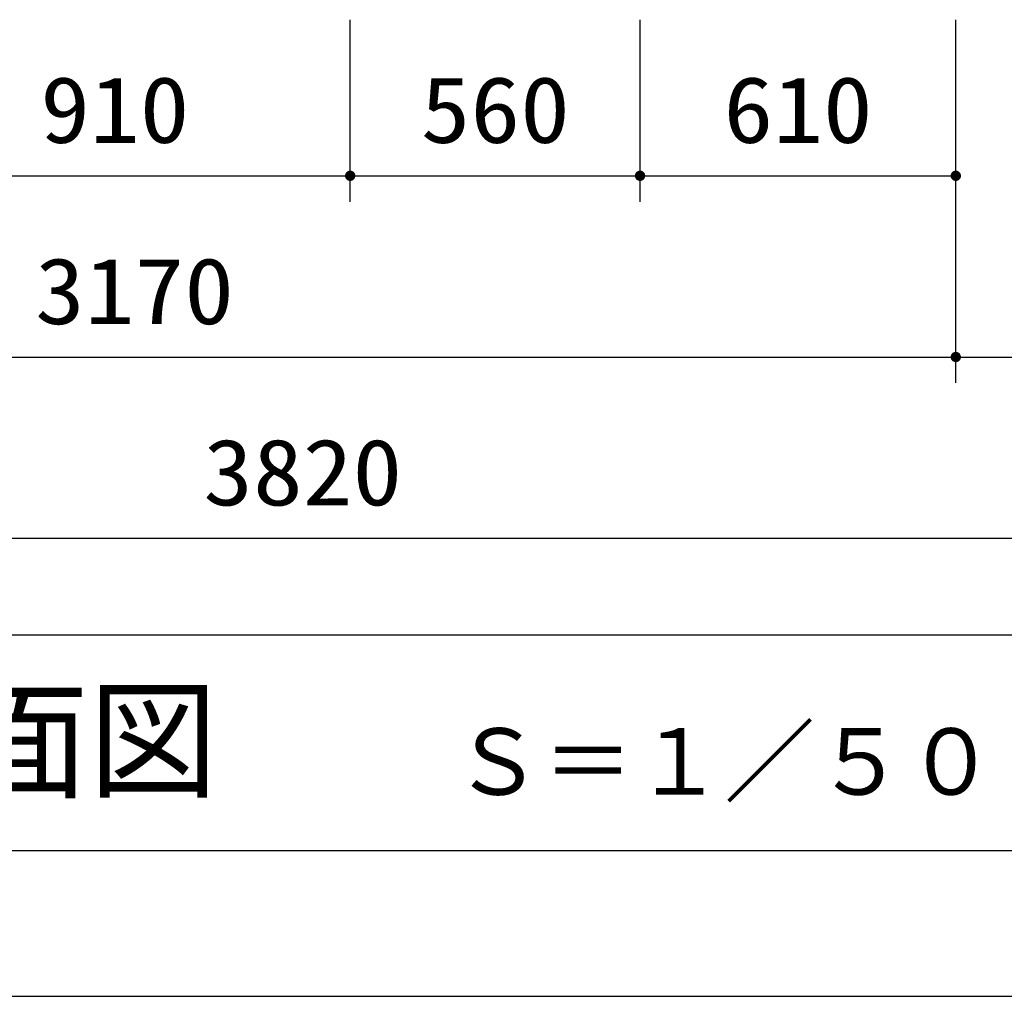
# Model space of a CAD drawing. Units: millimetres, scale not verified. Extents: x -14850 to 14850, y -10500 to 10500.
# Drawn here: x -8898 to -6995, y -8415 to -6529 of the extents above; entities that cross this region are included whole.
import ezdxf
from ezdxf.enums import TextEntityAlignment as Align

# ---------------------------------------------------------------- set-up
doc = ezdxf.new("R2010")
doc.units = ezdxf.units.MM
doc.header["$LTSCALE"] = 50
for name, color, linetype, lineweight in [('0-5_水管', 3, 'Continuous', 25), ('0-6_製作', 5, 'Continuous', 25), ('0-9_Axis_waku', 7, 'Continuous', 25)]:
    doc.layers.add(name, color=color, linetype=linetype, lineweight=lineweight)
doc.styles.add('ＭＳ ゴシック', font='')
doc.styles.get('ＭＳ ゴシック').set_extended_font_data('MS Gothic')

msp = doc.modelspace()

# ---------------------------------------------------------------- linework, layer by layer
at = {"layer": '0-5_水管'}
msp.add_line((-10168.07, -7716.77), (-6834.73, -7716.77), dxfattribs=at)
msp.add_lwpolyline([(-10168.07, -7716.77), (-10168.07, -8133.43), (-6834.73, -8133.43)], dxfattribs=at)
at = {"layer": '0-6_製作', "color": 2}
for p, q in [((-8259.06, -6880.63), (-8259.06, -6529.23)), ((-7699.06, -6880.63), (-7699.06, -6529.23)), ((-7089.06, -7230.63), (-7089.06, -6529.23)), ((-9169.06, -6830.63), (-8259.06, -6830.63)), ((-8259.06, -6830.63), (-7699.06, -6830.63)), ((-7699.06, -6830.63), (-7089.06, -6830.63)), ((-10259.06, -7180.63), (-7089.06, -7180.63)), ((-7089.06, -7180.63), (-6439.06, -7180.63)), ((-10259.06, -7530.63), (-6439.06, -7530.63))]:
    msp.add_line(p, q, dxfattribs=at)
at = {"layer": '0-6_製作'}
for points in [[(-8268.88, -6828.76), (-8259.06, -6830.63), (-8269.04, -6830.01)], [(-8268.57, -6827.54), (-8259.06, -6830.63), (-8268.88, -6828.76)], [(-8268.11, -6826.38), (-8259.06, -6830.63), (-8268.57, -6827.54)], [(-8267.5, -6825.28), (-8259.06, -6830.63), (-8268.11, -6826.38)], [(-8266.77, -6824.26), (-8259.06, -6830.63), (-8267.5, -6825.28)], [(-8265.91, -6823.34), (-8259.06, -6830.63), (-8266.77, -6824.26)], [(-8264.94, -6822.54), (-8259.06, -6830.63), (-8265.91, -6823.34)], [(-8264.94, -6822.54), (-8259.06, -6820.63), (-8259.06, -6830.63)], [(-8263.88, -6821.87), (-8259.06, -6820.63), (-8264.94, -6822.54)], [(-8262.74, -6821.34), (-8259.06, -6820.63), (-8263.88, -6821.87)], [(-8261.55, -6820.95), (-8259.06, -6820.63), (-8262.74, -6821.34)], [(-8260.31, -6820.71), (-8259.06, -6820.63), (-8261.55, -6820.95)], [(-8259.06, -6820.63), (-8249.06, -6830.63), (-8259.06, -6830.63)], [(-8258.43, -6820.65), (-8249.06, -6830.63), (-8259.06, -6820.63)], [(-8257.19, -6820.81), (-8249.06, -6830.63), (-8258.43, -6820.65)], [(-8255.97, -6821.12), (-8249.06, -6830.63), (-8257.19, -6820.81)], [(-8255.97, -6821.12), (-8249.14, -6829.38), (-8249.06, -6830.63)], [(-8254.8, -6821.59), (-8249.14, -6829.38), (-8255.97, -6821.12)], [(-8254.8, -6821.59), (-8249.38, -6828.15), (-8249.14, -6829.38)], [(-8253.7, -6822.19), (-8249.38, -6828.15), (-8254.8, -6821.59)], [(-8253.7, -6822.19), (-8249.76, -6826.95), (-8249.38, -6828.15)], [(-8252.69, -6822.93), (-8249.76, -6826.95), (-8253.7, -6822.19)], [(-8252.69, -6822.93), (-8250.3, -6825.82), (-8249.76, -6826.95)], [(-8251.77, -6823.79), (-8250.3, -6825.82), (-8252.69, -6822.93)], [(-8251.77, -6823.79), (-8250.97, -6824.76), (-8250.3, -6825.82)], [(-7708.88, -6828.76), (-7699.06, -6830.63), (-7709.04, -6830.01)], [(-7708.57, -6827.54), (-7699.06, -6830.63), (-7708.88, -6828.76)], [(-7708.11, -6826.38), (-7699.06, -6830.63), (-7708.57, -6827.54)], [(-7707.51, -6825.28), (-7699.06, -6830.63), (-7708.11, -6826.38)], [(-7706.77, -6824.26), (-7699.06, -6830.63), (-7707.51, -6825.28)], [(-7705.91, -6823.34), (-7699.06, -6830.63), (-7706.77, -6824.26)], [(-7704.94, -6822.54), (-7699.06, -6830.63), (-7705.91, -6823.34)], [(-7704.94, -6822.54), (-7699.06, -6820.63), (-7699.06, -6830.63)], [(-7703.88, -6821.87), (-7699.06, -6820.63), (-7704.94, -6822.54)], [(-7702.74, -6821.34), (-7699.06, -6820.63), (-7703.88, -6821.87)], [(-7701.55, -6820.95), (-7699.06, -6820.63), (-7702.74, -6821.34)], [(-7700.32, -6820.71), (-7699.06, -6820.63), (-7701.55, -6820.95)], [(-7699.06, -6820.63), (-7689.06, -6830.63), (-7699.06, -6830.63)], [(-7698.43, -6820.65), (-7689.06, -6830.63), (-7699.06, -6820.63)], [(-7697.19, -6820.81), (-7689.06, -6830.63), (-7698.43, -6820.65)], [(-7697.19, -6820.81), (-7689.14, -6829.38), (-7689.06, -6830.63)], [(-7695.97, -6821.12), (-7689.14, -6829.38), (-7697.19, -6820.81)], [(-7695.97, -6821.12), (-7689.38, -6828.15), (-7689.14, -6829.38)], [(-7694.8, -6821.59), (-7689.38, -6828.15), (-7695.97, -6821.12)], [(-7694.8, -6821.59), (-7689.76, -6826.95), (-7689.38, -6828.15)], [(-7693.7, -6822.19), (-7689.76, -6826.95), (-7694.8, -6821.59)], [(-7693.7, -6822.19), (-7690.3, -6825.82), (-7689.76, -6826.95)], [(-7692.69, -6822.93), (-7690.3, -6825.82), (-7693.7, -6822.19)], [(-7692.69, -6822.93), (-7690.97, -6824.76), (-7690.3, -6825.82)], [(-7691.77, -6823.79), (-7690.97, -6824.76), (-7692.69, -6822.93)], [(-7098.88, -6828.76), (-7089.06, -6830.63), (-7099.04, -6830.01)], [(-7098.57, -6827.54), (-7089.06, -6830.63), (-7098.88, -6828.76)], [(-7098.11, -6826.38), (-7089.06, -6830.63), (-7098.57, -6827.54)], [(-7097.51, -6825.28), (-7089.06, -6830.63), (-7098.11, -6826.38)], [(-7096.77, -6824.26), (-7089.06, -6830.63), (-7097.51, -6825.28)], [(-7095.91, -6823.34), (-7089.06, -6830.63), (-7096.77, -6824.26)], [(-7095.91, -6823.34), (-7089.06, -6820.63), (-7089.06, -6830.63)], [(-7094.94, -6822.54), (-7089.06, -6820.63), (-7095.91, -6823.34)], [(-7093.88, -6821.87), (-7089.06, -6820.63), (-7094.94, -6822.54)], [(-7092.74, -6821.34), (-7089.06, -6820.63), (-7093.88, -6821.87)], [(-7091.55, -6820.95), (-7089.06, -6820.63), (-7092.74, -6821.34)], [(-7090.32, -6820.71), (-7089.06, -6820.63), (-7091.55, -6820.95)], [(-7089.06, -6820.63), (-7079.06, -6830.63), (-7089.06, -6830.63)], [(-7088.43, -6820.65), (-7079.06, -6830.63), (-7089.06, -6820.63)], [(-7088.43, -6820.65), (-7079.14, -6829.38), (-7079.06, -6830.63)], [(-7087.19, -6820.81), (-7079.14, -6829.38), (-7088.43, -6820.65)], [(-7087.19, -6820.81), (-7079.38, -6828.15), (-7079.14, -6829.38)], [(-7085.97, -6821.12), (-7079.38, -6828.15), (-7087.19, -6820.81)], [(-7085.97, -6821.12), (-7079.76, -6826.95), (-7079.38, -6828.15)], [(-7084.8, -6821.59), (-7079.76, -6826.95), (-7085.97, -6821.12)], [(-7084.8, -6821.59), (-7080.3, -6825.82), (-7079.76, -6826.95)], [(-7083.7, -6822.19), (-7080.3, -6825.82), (-7084.8, -6821.59)], [(-7083.7, -6822.19), (-7080.97, -6824.76), (-7080.3, -6825.82)], [(-7082.69, -6822.93), (-7080.97, -6824.76), (-7083.7, -6822.19)], [(-7082.69, -6822.93), (-7081.77, -6823.79), (-7080.97, -6824.76)], [(-8269.04, -6830.01), (-8259.06, -6830.63), (-8269.06, -6830.63)], [(-8269.06, -6830.63), (-8262.15, -6840.15), (-8268.98, -6831.89)], [(-8269.06, -6830.63), (-8260.94, -6840.46), (-8262.15, -6840.15)], [(-8259.06, -6830.63), (-8260.94, -6840.46), (-8269.06, -6830.63)], [(-8268.98, -6831.89), (-8263.32, -6839.68), (-8268.75, -6833.12)], [(-8268.98, -6831.89), (-8262.15, -6840.15), (-8263.32, -6839.68)], [(-8268.75, -6833.12), (-8264.42, -6839.08), (-8268.36, -6834.32)], [(-8268.75, -6833.12), (-8263.32, -6839.68), (-8264.42, -6839.08)], [(-8268.36, -6834.32), (-8265.44, -6838.34), (-8267.82, -6835.45)], [(-8268.36, -6834.32), (-8264.42, -6839.08), (-8265.44, -6838.34)], [(-8267.82, -6835.45), (-8266.35, -6837.48), (-8267.15, -6836.51)], [(-8267.82, -6835.45), (-8265.44, -6838.34), (-8266.35, -6837.48)], [(-8259.06, -6830.63), (-8259.69, -6840.61), (-8260.94, -6840.46)], [(-8259.06, -6830.63), (-8259.06, -6840.63), (-8259.69, -6840.61)], [(-8259.06, -6830.63), (-8257.81, -6840.56), (-8259.06, -6840.63)], [(-8259.06, -6830.63), (-8256.57, -6840.32), (-8257.81, -6840.56)], [(-8259.06, -6830.63), (-8255.38, -6839.93), (-8256.57, -6840.32)], [(-8259.06, -6830.63), (-8254.24, -6839.4), (-8255.38, -6839.93)], [(-8259.06, -6830.63), (-8253.18, -6838.72), (-8254.24, -6839.4)], [(-8259.06, -6830.63), (-8252.22, -6837.92), (-8253.18, -6838.72)], [(-8249.06, -6830.63), (-8252.22, -6837.92), (-8259.06, -6830.63)], [(-8249.06, -6830.63), (-8251.36, -6837.01), (-8252.22, -6837.92)], [(-8249.06, -6830.63), (-8250.62, -6835.99), (-8251.36, -6837.01)], [(-8249.06, -6830.63), (-8250.01, -6834.89), (-8250.62, -6835.99)], [(-8249.06, -6830.63), (-8249.55, -6833.72), (-8250.01, -6834.89)], [(-8249.06, -6830.63), (-8249.24, -6832.51), (-8249.55, -6833.72)], [(-8249.06, -6830.63), (-8249.08, -6831.26), (-8249.24, -6832.51)], [(-7709.04, -6830.01), (-7699.06, -6830.63), (-7709.06, -6830.63)], [(-7709.06, -6830.63), (-7700.94, -6840.46), (-7708.98, -6831.89)], [(-7709.06, -6830.63), (-7699.69, -6840.61), (-7700.94, -6840.46)], [(-7699.06, -6830.63), (-7699.69, -6840.61), (-7709.06, -6830.63)], [(-7708.98, -6831.89), (-7702.15, -6840.15), (-7708.75, -6833.12)], [(-7708.98, -6831.89), (-7700.94, -6840.46), (-7702.15, -6840.15)], [(-7708.75, -6833.12), (-7703.32, -6839.68), (-7708.36, -6834.32)], [(-7708.75, -6833.12), (-7702.15, -6840.15), (-7703.32, -6839.68)], [(-7708.36, -6834.32), (-7704.42, -6839.08), (-7707.82, -6835.45)], [(-7708.36, -6834.32), (-7703.32, -6839.68), (-7704.42, -6839.08)], [(-7707.82, -6835.45), (-7705.44, -6838.34), (-7707.15, -6836.51)], [(-7707.82, -6835.45), (-7704.42, -6839.08), (-7705.44, -6838.34)], [(-7707.15, -6836.51), (-7705.44, -6838.34), (-7706.35, -6837.48)], [(-7699.06, -6830.63), (-7699.06, -6840.63), (-7699.69, -6840.61)], [(-7699.06, -6830.63), (-7697.81, -6840.56), (-7699.06, -6840.63)], [(-7699.06, -6830.63), (-7696.57, -6840.32), (-7697.81, -6840.56)], [(-7699.06, -6830.63), (-7695.38, -6839.93), (-7696.57, -6840.32)], [(-7699.06, -6830.63), (-7694.24, -6839.4), (-7695.38, -6839.93)], [(-7699.06, -6830.63), (-7693.18, -6838.72), (-7694.24, -6839.4)], [(-7699.06, -6830.63), (-7692.22, -6837.92), (-7693.18, -6838.72)], [(-7689.06, -6830.63), (-7692.22, -6837.92), (-7699.06, -6830.63)], [(-7689.06, -6830.63), (-7691.36, -6837.01), (-7692.22, -6837.92)], [(-7689.06, -6830.63), (-7690.62, -6835.99), (-7691.36, -6837.01)], [(-7689.06, -6830.63), (-7690.01, -6834.89), (-7690.62, -6835.99)], [(-7689.06, -6830.63), (-7689.55, -6833.72), (-7690.01, -6834.89)], [(-7689.06, -6830.63), (-7689.24, -6832.51), (-7689.55, -6833.72)], [(-7689.06, -6830.63), (-7689.08, -6831.26), (-7689.24, -6832.51)], [(-7099.04, -6830.01), (-7089.06, -6830.63), (-7099.06, -6830.63)], [(-7099.06, -6830.63), (-7089.69, -6840.61), (-7098.98, -6831.89)], [(-7099.06, -6830.63), (-7089.06, -6840.63), (-7089.69, -6840.61)], [(-7089.06, -6830.63), (-7089.06, -6840.63), (-7099.06, -6830.63)], [(-7098.98, -6831.89), (-7090.94, -6840.46), (-7098.75, -6833.12)], [(-7098.98, -6831.89), (-7089.69, -6840.61), (-7090.94, -6840.46)], [(-7098.75, -6833.12), (-7092.15, -6840.15), (-7098.36, -6834.32)], [(-7098.75, -6833.12), (-7090.94, -6840.46), (-7092.15, -6840.15)], [(-7098.36, -6834.32), (-7093.32, -6839.68), (-7097.83, -6835.45)], [(-7098.36, -6834.32), (-7092.15, -6840.15), (-7093.32, -6839.68)], [(-7097.83, -6835.45), (-7094.42, -6839.08), (-7097.15, -6836.51)], [(-7097.83, -6835.45), (-7093.32, -6839.68), (-7094.42, -6839.08)], [(-7097.15, -6836.51), (-7095.44, -6838.34), (-7096.35, -6837.48)], [(-7097.15, -6836.51), (-7094.42, -6839.08), (-7095.44, -6838.34)], [(-7089.06, -6830.63), (-7087.81, -6840.56), (-7089.06, -6840.63)], [(-7089.06, -6830.63), (-7086.58, -6840.32), (-7087.81, -6840.56)], [(-7089.06, -6830.63), (-7085.38, -6839.93), (-7086.58, -6840.32)], [(-7089.06, -6830.63), (-7084.24, -6839.4), (-7085.38, -6839.93)], [(-7089.06, -6830.63), (-7083.18, -6838.72), (-7084.24, -6839.4)], [(-7089.06, -6830.63), (-7082.22, -6837.92), (-7083.18, -6838.72)], [(-7089.06, -6830.63), (-7081.36, -6837.01), (-7082.22, -6837.92)], [(-7079.06, -6830.63), (-7081.36, -6837.01), (-7089.06, -6830.63)], [(-7079.06, -6830.63), (-7080.62, -6835.99), (-7081.36, -6837.01)], [(-7079.06, -6830.63), (-7080.01, -6834.89), (-7080.62, -6835.99)], [(-7079.06, -6830.63), (-7079.55, -6833.72), (-7080.01, -6834.89)], [(-7079.06, -6830.63), (-7079.24, -6832.51), (-7079.55, -6833.72)], [(-7079.06, -6830.63), (-7079.08, -6831.26), (-7079.24, -6832.51)], [(-7095.91, -7173.34), (-7089.06, -7170.63), (-7089.06, -7180.63)], [(-7094.94, -7172.54), (-7089.06, -7170.63), (-7095.91, -7173.34)], [(-7093.88, -7171.87), (-7089.06, -7170.63), (-7094.94, -7172.54)], [(-7092.74, -7171.34), (-7089.06, -7170.63), (-7093.88, -7171.87)], [(-7091.55, -7170.95), (-7089.06, -7170.63), (-7092.74, -7171.34)], [(-7090.32, -7170.71), (-7089.06, -7170.63), (-7091.55, -7170.95)], [(-7089.06, -7170.63), (-7079.06, -7180.63), (-7089.06, -7180.63)], [(-7089.06, -7170.63), (-7079.14, -7179.38), (-7079.06, -7180.63)], [(-7088.43, -7170.65), (-7079.14, -7179.38), (-7089.06, -7170.63)], [(-7087.19, -7170.81), (-7079.14, -7179.38), (-7088.43, -7170.65)], [(-7087.19, -7170.81), (-7079.38, -7178.15), (-7079.14, -7179.38)], [(-7085.97, -7171.12), (-7079.38, -7178.15), (-7087.19, -7170.81)], [(-7085.97, -7171.12), (-7079.76, -7176.95), (-7079.38, -7178.15)], [(-7084.8, -7171.59), (-7079.76, -7176.95), (-7085.97, -7171.12)], [(-7099.04, -7180.01), (-7089.06, -7180.63), (-7099.06, -7180.63)], [(-7099.06, -7180.63), (-7089.69, -7190.61), (-7098.98, -7181.89)], [(-7099.06, -7180.63), (-7089.06, -7190.63), (-7089.69, -7190.61)], [(-7099.06, -7180.63), (-7089.06, -7180.63), (-7089.06, -7190.63)], [(-7098.88, -7178.76), (-7089.06, -7180.63), (-7099.04, -7180.01)], [(-7098.98, -7181.89), (-7090.94, -7190.46), (-7098.75, -7183.12)], [(-7098.98, -7181.89), (-7089.69, -7190.61), (-7090.94, -7190.46)], [(-7098.57, -7177.54), (-7089.06, -7180.63), (-7098.88, -7178.76)], [(-7098.75, -7183.12), (-7092.15, -7190.15), (-7098.36, -7184.32)], [(-7098.75, -7183.12), (-7090.94, -7190.46), (-7092.15, -7190.15)], [(-7098.11, -7176.38), (-7089.06, -7180.63), (-7098.57, -7177.54)], [(-7098.36, -7184.32), (-7093.32, -7189.68), (-7097.83, -7185.45)], [(-7098.36, -7184.32), (-7092.15, -7190.15), (-7093.32, -7189.68)], [(-7097.51, -7175.28), (-7089.06, -7180.63), (-7098.11, -7176.38)], [(-7097.83, -7185.45), (-7094.42, -7189.08), (-7097.15, -7186.51)], [(-7097.83, -7185.45), (-7093.32, -7189.68), (-7094.42, -7189.08)], [(-7096.77, -7174.26), (-7089.06, -7180.63), (-7097.51, -7175.28)], [(-7097.15, -7186.51), (-7095.44, -7188.34), (-7096.35, -7187.48)], [(-7097.15, -7186.51), (-7094.42, -7189.08), (-7095.44, -7188.34)], [(-7095.91, -7173.34), (-7089.06, -7180.63), (-7096.77, -7174.26)], [(-7089.06, -7180.63), (-7087.81, -7190.56), (-7089.06, -7190.63)], [(-7089.06, -7180.63), (-7086.58, -7190.32), (-7087.81, -7190.56)], [(-7089.06, -7180.63), (-7085.38, -7189.93), (-7086.58, -7190.32)], [(-7089.06, -7180.63), (-7084.24, -7189.4), (-7085.38, -7189.93)], [(-7089.06, -7180.63), (-7083.18, -7188.72), (-7084.24, -7189.4)], [(-7089.06, -7180.63), (-7082.22, -7187.92), (-7083.18, -7188.72)], [(-7089.06, -7180.63), (-7081.36, -7187.01), (-7082.22, -7187.92)], [(-7079.06, -7180.63), (-7081.36, -7187.01), (-7089.06, -7180.63)], [(-7084.8, -7171.59), (-7080.3, -7175.82), (-7079.76, -7176.95)], [(-7083.7, -7172.19), (-7080.3, -7175.82), (-7084.8, -7171.59)], [(-7083.7, -7172.19), (-7080.97, -7174.76), (-7080.3, -7175.82)], [(-7082.69, -7172.93), (-7080.97, -7174.76), (-7083.7, -7172.19)], [(-7082.69, -7172.93), (-7081.77, -7173.79), (-7080.97, -7174.76)], [(-7079.06, -7180.63), (-7080.62, -7185.99), (-7081.36, -7187.01)], [(-7079.06, -7180.63), (-7080.01, -7184.89), (-7080.62, -7185.99)], [(-7079.06, -7180.63), (-7079.55, -7183.72), (-7080.01, -7184.89)], [(-7079.06, -7180.63), (-7079.24, -7182.51), (-7079.55, -7183.72)], [(-7079.06, -7180.63), (-7079.08, -7181.26), (-7079.24, -7182.51)]]:
    msp.add_solid(points, dxfattribs=at)
at = {"layer": '0-9_Axis_waku'}
msp.add_line((-12950, -8415), (14000, -8415), dxfattribs=at)

# ---------------------------------------------------------------- texts
at = {"layer": '0-5_水管', "color": 4, "style": 'ＭＳ ゴシック'}
for s, height, p in [('Ａ－Ａ断面図', 183.3, (-10014.27, -8067.46)), ('Ｓ＝１／５０', 128.4, (-8061.86, -8064.32))]:
    msp.add_text(s, height=height, dxfattribs=at).set_placement(p, align=Align.BOTTOM_LEFT)
at = {"layer": '0-6_製作', "color": 4, "style": 'ＭＳ ゴシック', "width": 1.1}
for s, p in [('910', (-8857.81, -6805.63)), ('560', (-8122.81, -6805.63)), ('610', (-7537.81, -6805.63)), ('3170', (-8867.81, -7155.63)), ('3820', (-8542.81, -7505.63))]:
    msp.add_text(s, height=128.4, dxfattribs=at).set_placement(p, align=Align.BOTTOM_LEFT)

doc.saveas('drawing.dxf')
